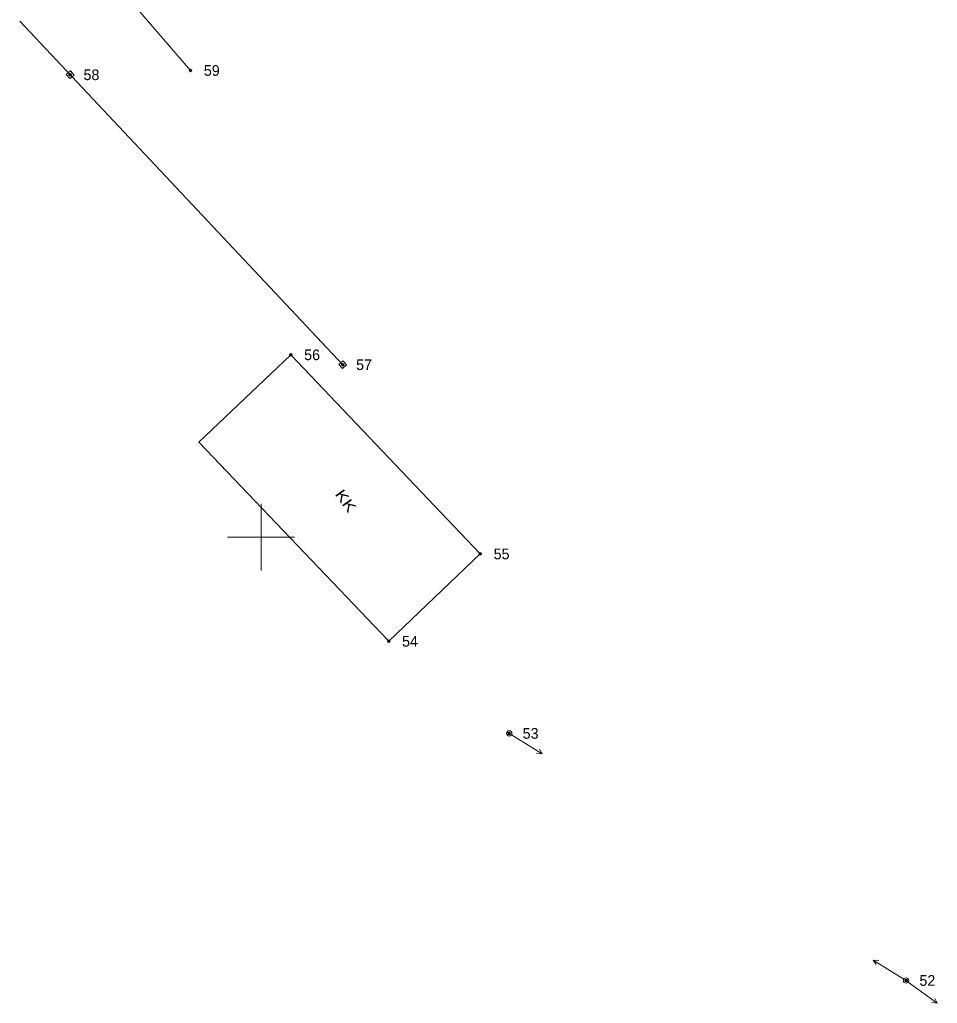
# Model space of a CAD drawing. Extents: x 641543 to 641770, y 6456865 to 6457288.
# Drawn here: x 641581.9 to 641650.6, y 6456865.1 to 6456938.7 of the extents above; entities that cross this region are included whole.
import ezdxf
from ezdxf.enums import TextEntityAlignment as Align

# ---------------------------------------------------------------- set-up
doc = ezdxf.new("R2010")
doc.units = 0
doc.header["$LTSCALE"] = 0.32
doc.header["$PDMODE"] = 32
doc.header["$PDSIZE"] = 0.16
for name, color, linetype, lineweight in [('1', 7, 'Continuous', 13), ('12', 7, 'Continuous', 13), ('17', 7, 'Continuous', 13), ('2', 7, 'Continuous', 13), ('28', 7, 'Continuous', 13), ('54', 7, 'Continuous', 13), ('57', 7, 'Continuous', 13), ('61', 7, 'Continuous', 13)]:
    doc.layers.add(name, color=color, linetype=linetype, lineweight=lineweight)
doc.layers.add('62', color=7, linetype='Continuous')

msp = doc.modelspace()

# ---------------------------------------------------------------- hatches: boundary and pattern name
at = {"layer": '54'}
for points in [[(641585.81, 6456934.62, 1), (641585.61, 6456934.62, 1)], [(641594.82, 6456934.95, 1), (641594.62, 6456934.95, 1)], [(641602.33, 6456913.65, 1), (641602.13, 6456913.65, 1)], [(641606.22, 6456912.91, 1), (641606.02, 6456912.91, 1)], [(641616.52, 6456898.74, 1), (641616.32, 6456898.74, 1)], [(641609.66, 6456892.2, 1), (641609.46, 6456892.2, 1)], [(641618.69, 6456885.3, 1), (641618.49, 6456885.3, 1)], [(641648.4, 6456866.8, 1), (641648.2, 6456866.8, 1)]]:
    msp.add_hatch(color=256, dxfattribs=at).paths.add_polyline_path(points)

# ---------------------------------------------------------------- linework, layer by layer
at = {"layer": '1'}
for q in [(641602.23, 6456913.65), (641609.56, 6456892.2)]:
    msp.add_line((641595.35, 6456907.1), q, dxfattribs=at)
msp.add_lwpolyline([(641609.56, 6456892.2), (641616.42, 6456898.74), (641602.23, 6456913.65)], dxfattribs=at)
at = {"layer": '12'}
for p, q in [((641618.76, 6456885.19), (641621.05, 6456883.77)), ((641648.13, 6456866.91), (641645.84, 6456868.33)), ((641648.46, 6456866.68), (641650.64, 6456865.09))]:
    msp.add_line(p, q, dxfattribs=at)
for points in [[(641620.84, 6456884.11), (641621.05, 6456883.77), (641620.64, 6456883.81)], [(641646.05, 6456867.99), (641645.84, 6456868.33), (641646.25, 6456868.29)], [(641650.46, 6456865.45), (641650.64, 6456865.09), (641650.23, 6456865.16)]]:
    msp.add_lwpolyline(points, dxfattribs=at)
for centre in [(641618.59, 6456885.3), (641648.3, 6456866.8), (641648.3, 6456866.8)]:
    msp.add_circle(centre, 0.2, dxfattribs=at)
at = {"layer": '17'}
msp.add_line((641606.12, 6456912.91), (641581.93, 6456938.64), dxfattribs=at)
at = {"layer": '2'}
for points in [[(641585.42, 6456934.63), (641585.74, 6456934.91), (641586, 6456934.6), (641585.68, 6456934.33)], [(641605.83, 6456912.93), (641606.15, 6456913.21), (641606.41, 6456912.9), (641606.09, 6456912.63)]]:
    msp.add_lwpolyline(points, close=True, dxfattribs=at)
at = {"layer": '28'}
msp.add_lwpolyline([(641594.72, 6456934.95), (641590.16, 6456940.26), (641590.52, 6456945.31), (641600.79, 6456954.83)], dxfattribs=at)
at = {"layer": '54'}
for centre in [(641585.71, 6456934.62), (641594.72, 6456934.95), (641602.23, 6456913.65), (641606.12, 6456912.91), (641616.42, 6456898.74), (641609.56, 6456892.2), (641618.59, 6456885.3), (641648.3, 6456866.8)]:
    msp.add_circle(centre, 0.1, dxfattribs=at)
for p in [(641585.71, 6456934.62), (641594.72, 6456934.95), (641602.23, 6456913.65), (641606.12, 6456912.91), (641616.42, 6456898.74), (641609.56, 6456892.2), (641618.59, 6456885.3), (641648.3, 6456866.8)]:
    msp.add_point(p, dxfattribs=at)
at = {"layer": '61'}
for p, q in [((641600, 6456902.5), (641600, 6456897.5)), ((641597.5, 6456900), (641602.5, 6456900))]:
    msp.add_line(p, q, dxfattribs=at)

# ---------------------------------------------------------------- texts
at = {"layer": '57', "width": 1.25}
msp.add_text('KK', height=0.8, rotation=305.605, dxfattribs=at).set_placement((641606.016, 6456902.483), align=Align.CENTER)
at = {"layer": '62'}
for s, p in [('58', (641586.71, 6456934.22)), ('59', (641595.72, 6456934.54)), ('56', (641603.23, 6456913.25)), ('57', (641607.12, 6456912.51)), ('55', (641617.42, 6456898.34)), ('54', (641610.56, 6456891.8)), ('53', (641619.59, 6456884.9)), ('52', (641649.3, 6456866.4))]:
    msp.add_text(s, height=0.8, dxfattribs=at).set_placement(p)

doc.saveas('drawing.dxf')
